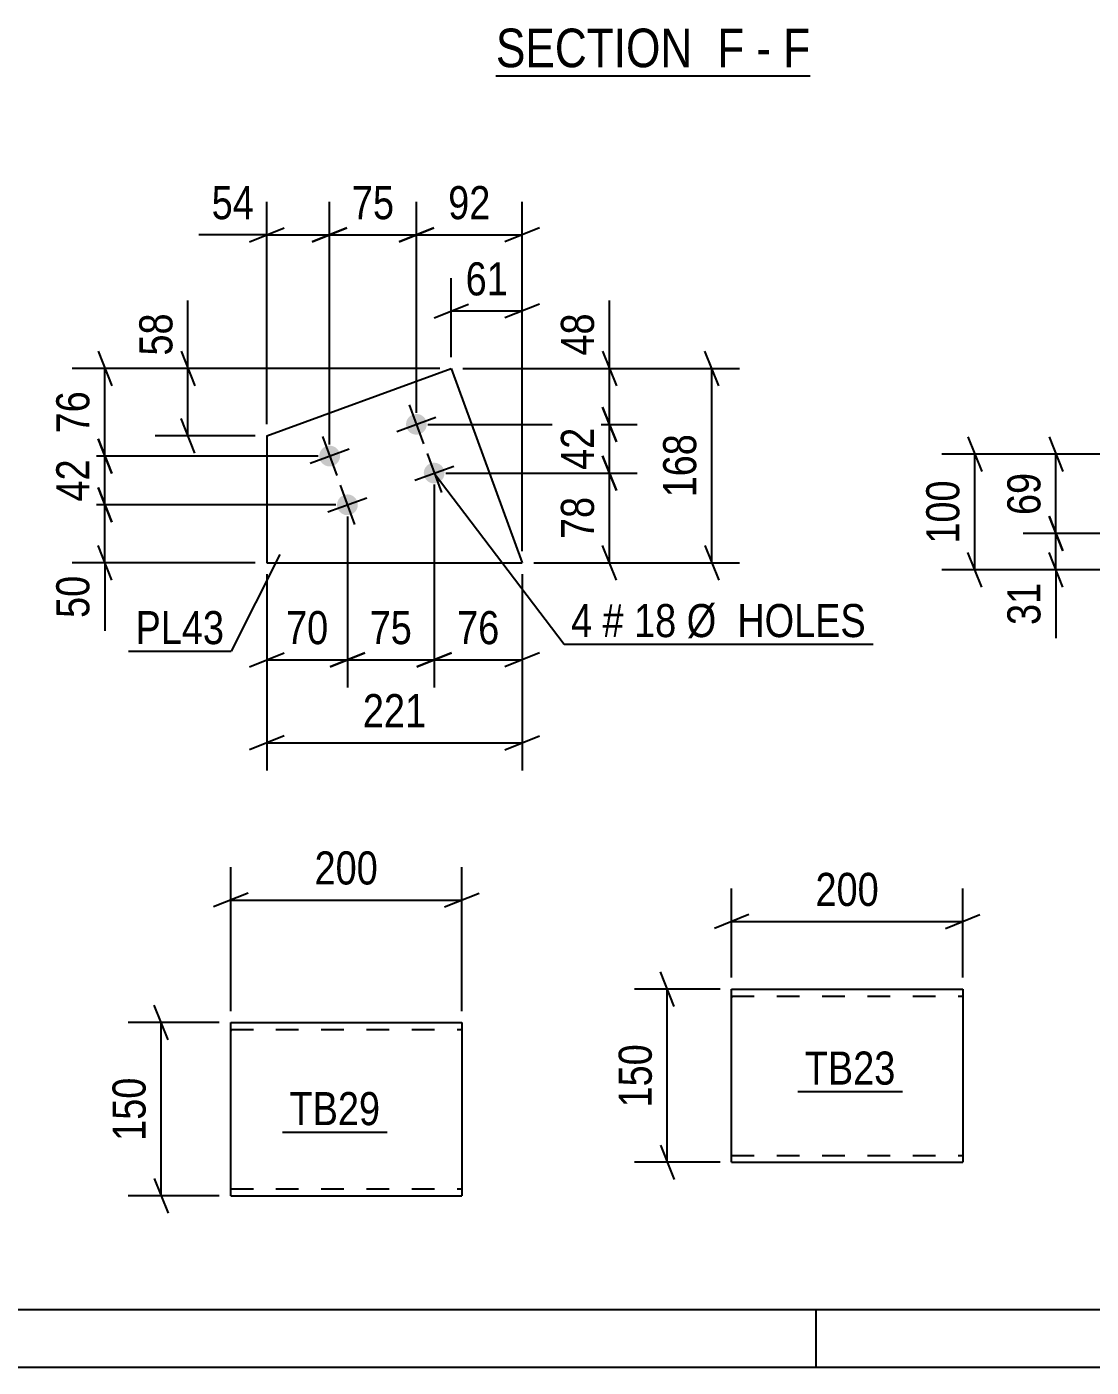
# Model space of a CAD drawing. Header units: millimetres. Extents: x 0 to 841, y 0 to 594.
# Drawn here: x 142.6 to 234.8, y 0 to 116.1 of the extents above; entities that cross this region are included whole.
import ezdxf

# ---------------------------------------------------------------- set-up
doc = ezdxf.new("R2010")
doc.units = ezdxf.units.MM
doc.linetypes.add('DXK_LINE_DOT2', pattern=[3.9198, 1.9599, -1.9599])
doc.styles.add('Arial Narrow', font='ARIALN.TTF', dxfattribs={"height": 0.2})

# ---------------------------------------------------------------- blocks, each defined once
blk = doc.blocks.new('Unknown-404166541-1133 - 43006')
at = {"color": 5, "linetype": 'Continuous'}
for p, q in [((5, 5), (836, 5)), ((211, 0), (211, 5)), ((0, 0), (841, 0))]:
    blk.add_line(p, q, dxfattribs=at)
blk = doc.blocks.new('Unknown-404166541-17 - 3835')
at = {"color": 6, "linetype": 'Continuous'}
blk.add_line((183.26, 111.82), (210.47, 111.82), dxfattribs=at)
at = {"color": 0, "linetype": 'Continuous'}
for points in [[(201.37, 112.57), (201.37, 116.07), (183.26, 116.07), (183.26, 112.57)], [(204.76, 112.57), (204.76, 116.07), (202.42, 116.07), (202.42, 112.57)], [(207.08, 112.57), (207.08, 116.07), (205.81, 116.07), (205.81, 112.57)], [(210.47, 112.57), (210.47, 116.07), (208.13, 116.07), (208.13, 112.57)]]:
    blk.add_wipeout(points, dxfattribs=at)
at = {"color": 7, "linetype": 'Continuous', "style": 'Arial Narrow'}
for s, p in [('SECTION ', (183.26, 112.57)), ('F', (202.42, 112.57)), ('F', (208.13, 112.57)), ('-', (205.81, 112.57))]:
    blk.add_text(s, height=3.34, dxfattribs=at).set_placement(p)
blk = doc.blocks.new('Part-404166541-3455 - 3439')
at = {"color": 2, "linetype": 'Continuous'}
for p, q in [((160.3, 29.84), (180.3, 29.84)), ((160.3, 16.04), (160.3, 29.84)), ((180.3, 29.84), (180.3, 14.84)), ((160.3, 15.19), (160.3, 16.04)), ((160.3, 14.93), (160.3, 15.19)), ((160.3, 14.84), (160.3, 14.93)), ((160.3, 14.84), (180.3, 14.84))]:
    blk.add_line(p, q, dxfattribs=at)
at = {"color": 7, "linetype": 'DXK_LINE_DOT2'}
for p, q in [((160.3, 29.24), (180.3, 29.24)), ((160.3, 29.24), (160.3, 29.19)), ((160.3, 29.19), (160.3, 29.1)), ((160.3, 15.58), (160.3, 16.04)), ((160.3, 15.44), (180.3, 15.44))]:
    blk.add_line(p, q, dxfattribs=at)
blk = doc.blocks.new('Part-404166541-3808 - 3792')
at = {"color": 2, "linetype": 'Continuous'}
for p, q in [((203.67, 32.74), (223.67, 32.74)), ((203.67, 18.94), (203.67, 32.74)), ((223.67, 32.74), (223.67, 17.74)), ((203.67, 18.09), (203.67, 18.94)), ((203.67, 17.83), (203.67, 18.09)), ((203.67, 17.74), (203.67, 17.83)), ((203.67, 17.74), (223.67, 17.74))]:
    blk.add_line(p, q, dxfattribs=at)
at = {"color": 7, "linetype": 'DXK_LINE_DOT2'}
for p, q in [((203.67, 32.14), (223.67, 32.14)), ((203.67, 32.14), (203.67, 32.09)), ((203.67, 32.09), (203.67, 31.99)), ((203.67, 18.48), (203.67, 18.94)), ((203.67, 18.34), (223.67, 18.34))]:
    blk.add_line(p, q, dxfattribs=at)
blk = doc.blocks.new('Part-404166541-52556 - 52555')
at = {"color": 2, "linetype": 'Continuous'}
for p, q in [((163.43, 80.65), (179.4, 86.47)), ((179.4, 86.47), (185.54, 69.66)), ((163.43, 80.65), (163.43, 69.66)), ((163.43, 69.66), (185.54, 69.66))]:
    blk.add_line(p, q, dxfattribs=at)
blk = doc.blocks.new('Bolt-404166541-52557 - 52555')
at = {"linetype": 'Continuous'}
for points in [[(177.22, 81.95, -1), (175.53, 81.34, -1)], [(169.71, 79.21, -1), (168.02, 78.59, -1)], [(178.76, 77.73, -1), (177.07, 77.11, -1)], [(171.25, 74.98, -1), (169.56, 74.37, -1)]]:
    blk.add_hatch(color=1, dxfattribs=at).paths.add_polyline_path(points)
at = {"color": 1, "linetype": 'Continuous'}
for p, q in [((175.76, 83.34), (176.99, 79.95)), ((174.69, 81.03), (178.07, 82.26)), ((168.24, 80.59), (169.48, 77.21)), ((167.17, 78.29), (170.55, 79.52)), ((177.3, 79.11), (178.54, 75.73)), ((176.23, 76.8), (179.61, 78.03)), ((169.79, 76.37), (171.02, 72.98)), ((168.71, 74.06), (172.09, 75.29))]:
    blk.add_line(p, q, dxfattribs=at)
blk = doc.blocks.new('StraightDimension-404166541-54356 - 54202')
at = {"color": 7, "linetype": 'Continuous'}
for p, q in [((231.15, 73.69), (232.35, 70.69)), ((240.75, 72.19), (228.9, 72.19)), ((231.75, 69.05), (231.75, 72.19)), ((232.35, 67.55), (231.15, 70.55)), ((241.73, 69.05), (228.9, 69.05)), ((231.75, 69.05), (231.75, 63.14)), ((231.75, 69.05), (231.75, 63.14))]:
    blk.add_line(p, q, dxfattribs=at)
at = {"color": 0}
blk.add_wipeout([(231, 68.52), (226.8, 68.52), (226.8, 63.67), (231, 63.67)], dxfattribs=at)
at = {"color": 3, "style": 'Arial Narrow'}
blk.add_text('31', height=2.863, rotation=90.0002, dxfattribs=at).set_placement((230.4, 64.27))
blk = doc.blocks.new('StraightDimension-404166541-54355 - 54202')
at = {"color": 7, "linetype": 'Continuous'}
for p, q in [((231.15, 80.55), (232.35, 77.55)), ((249.74, 79.05), (228.9, 79.05)), ((231.75, 72.19), (231.75, 79.05)), ((232.35, 70.69), (231.15, 73.69)), ((240.75, 72.19), (228.9, 72.19))]:
    blk.add_line(p, q, dxfattribs=at)
at = {"color": 0}
blk.add_wipeout([(231, 78.05), (226.8, 78.05), (226.8, 73.19), (231, 73.19)], dxfattribs=at)
at = {"color": 3, "style": 'Arial Narrow'}
blk.add_text('69', height=2.863, rotation=90.0002, dxfattribs=at).set_placement((230.4, 73.79))
blk = doc.blocks.new('StraightDimension-404166541-54453 - 54202')
at = {"color": 7, "linetype": 'Continuous'}
for p, q in [((224.13, 80.55), (225.33, 77.55)), ((249.74, 79.05), (221.88, 79.05)), ((224.73, 69.05), (224.73, 79.05)), ((225.33, 67.55), (224.13, 70.55)), ((241.73, 69.05), (221.88, 69.05))]:
    blk.add_line(p, q, dxfattribs=at)
at = {"color": 0}
blk.add_wipeout([(223.98, 77.39), (219.78, 77.39), (219.78, 70.71), (223.98, 70.71)], dxfattribs=at)
at = {"color": 3, "style": 'Arial Narrow'}
blk.add_text('100', height=2.863, rotation=90.0002, dxfattribs=at).set_placement((223.38, 71.31))
blk = doc.blocks.new('StraightDimension-404166541-3458 - 3439')
at = {"color": 7, "linetype": 'Continuous'}
for p, q in [((160.3, 30.84), (160.3, 43.3)), ((180.3, 30.84), (180.3, 43.3)), ((161.8, 41.05), (158.8, 39.85)), ((178.8, 39.85), (181.8, 41.05)), ((160.3, 40.45), (180.3, 40.45))]:
    blk.add_line(p, q, dxfattribs=at)
at = {"color": 0}
blk.add_wipeout([(173.64, 41.2), (173.64, 45.4), (166.96, 45.4), (166.96, 41.2)], dxfattribs=at)
at = {"color": 3, "style": 'Arial Narrow'}
blk.add_text('200', height=2.863, dxfattribs=at).set_placement((167.56, 41.8))
blk = doc.blocks.new('StraightDimension-404166541-3469 - 3439')
at = {"color": 7, "linetype": 'Continuous'}
for p, q in [((154.88, 28.34), (153.68, 31.34)), ((159.3, 29.84), (151.43, 29.84)), ((154.28, 14.84), (154.28, 29.84)), ((153.68, 16.34), (154.88, 13.34)), ((159.3, 14.84), (151.43, 14.84))]:
    blk.add_line(p, q, dxfattribs=at)
at = {"color": 0}
blk.add_wipeout([(153.53, 25.68), (149.33, 25.68), (149.33, 19), (153.53, 19)], dxfattribs=at)
at = {"color": 3, "style": 'Arial Narrow'}
blk.add_text('150', height=2.863, rotation=90.0002, dxfattribs=at).set_placement((152.93, 19.6))
blk = doc.blocks.new('StraightDimension-404166541-3811 - 3792')
at = {"color": 7, "linetype": 'Continuous'}
for p, q in [((198.7, 31.24), (197.5, 34.24)), ((202.67, 32.74), (195.25, 32.74)), ((198.1, 17.74), (198.1, 32.74)), ((197.5, 19.24), (198.7, 16.24)), ((202.67, 17.74), (195.25, 17.74))]:
    blk.add_line(p, q, dxfattribs=at)
at = {"color": 0}
blk.add_wipeout([(197.35, 28.58), (193.15, 28.58), (193.15, 21.89), (197.35, 21.89)], dxfattribs=at)
at = {"color": 3, "style": 'Arial Narrow'}
blk.add_text('150', height=2.863, rotation=90.0002, dxfattribs=at).set_placement((196.75, 22.49))
blk = doc.blocks.new('StraightDimension-404166541-3822 - 3792')
at = {"color": 7, "linetype": 'Continuous'}
for p, q in [((203.67, 33.74), (203.67, 41.44)), ((223.67, 33.74), (223.67, 41.44)), ((205.17, 39.19), (202.17, 37.99)), ((203.67, 38.59), (223.67, 38.59)), ((222.17, 37.99), (225.17, 39.19))]:
    blk.add_line(p, q, dxfattribs=at)
at = {"color": 0}
blk.add_wipeout([(217.02, 39.34), (217.02, 43.54), (210.33, 43.54), (210.33, 39.34)], dxfattribs=at)
at = {"color": 3, "style": 'Arial Narrow'}
blk.add_text('200', height=2.863, dxfattribs=at).set_placement((210.93, 39.94))
blk = doc.blocks.new('StraightDimension-404166541-52896 - 52555')
at = {"color": 7, "linetype": 'Continuous'}
for p, q in [((163.43, 68.66), (163.43, 51.67)), ((185.54, 68.66), (185.54, 51.67)), ((164.93, 54.67), (161.93, 53.47)), ((184.04, 53.47), (187.04, 54.67)), ((163.43, 54.07), (185.54, 54.07))]:
    blk.add_line(p, q, dxfattribs=at)
at = {"color": 0}
blk.add_wipeout([(177.83, 54.82), (177.83, 59.02), (171.14, 59.02), (171.14, 54.82)], dxfattribs=at)
at = {"color": 3, "style": 'Arial Narrow'}
blk.add_text('221', height=2.863, dxfattribs=at).set_placement((171.74, 55.42))
blk = doc.blocks.new('StraightDimension-404166541-52900 - 52555')
at = {"color": 7, "linetype": 'Continuous'}
for p, q in [((156.6, 86.47), (156.6, 92.38)), ((156.6, 86.47), (156.6, 92.38)), ((156, 87.97), (157.2, 84.97)), ((178.4, 86.47), (153.75, 86.47)), ((156.6, 80.65), (156.6, 86.47)), ((157.2, 79.15), (156, 82.15)), ((162.43, 80.65), (153.75, 80.65))]:
    blk.add_line(p, q, dxfattribs=at)
at = {"color": 0}
blk.add_wipeout([(155.85, 91.86), (151.65, 91.86), (151.65, 87), (155.85, 87)], dxfattribs=at)
at = {"color": 3, "style": 'Arial Narrow'}
blk.add_text('58', height=2.863, rotation=90.0002, dxfattribs=at).set_placement((155.25, 87.6))
blk = doc.blocks.new('StraightDimension-404166541-52892 - 52555')
at = {"color": 7, "linetype": 'Continuous'}
for p, q in [((179.4, 87.47), (179.4, 94.31)), ((185.54, 70.66), (185.54, 94.31)), ((177.9, 90.86), (180.9, 92.06)), ((187.04, 92.06), (184.04, 90.86)), ((179.4, 91.46), (185.54, 91.46))]:
    blk.add_line(p, q, dxfattribs=at)
at = {"color": 0}
blk.add_wipeout([(184.9, 92.21), (184.9, 96.41), (180.04, 96.41), (180.04, 92.21)], dxfattribs=at)
at = {"color": 3, "style": 'Arial Narrow'}
blk.add_text('61', height=2.863, dxfattribs=at).set_placement((180.64, 92.81))
blk = doc.blocks.new('StraightDimension-404166541-54149 - 52555')
at = {"color": 7, "linetype": 'Continuous'}
for p, q in [((148.81, 76.17), (150.01, 73.17)), ((169.4, 74.67), (146.56, 74.67)), ((149.41, 69.66), (149.41, 74.67)), ((150.01, 68.16), (148.81, 71.16)), ((162.43, 69.66), (146.56, 69.66)), ((149.41, 69.66), (149.41, 63.75)), ((149.41, 69.66), (149.41, 63.75))]:
    blk.add_line(p, q, dxfattribs=at)
at = {"color": 0}
blk.add_wipeout([(148.66, 69.13), (144.46, 69.13), (144.46, 64.28), (148.66, 64.28)], dxfattribs=at)
at = {"color": 3, "style": 'Arial Narrow'}
blk.add_text('50', height=2.863, rotation=90.0002, dxfattribs=at).set_placement((148.06, 64.88))
blk = doc.blocks.new('StraightDimension-404166541-52906 - 52555')
at = {"color": 7, "linetype": 'Continuous'}
for p, q in [((202.55, 84.97), (201.35, 87.97)), ((180.4, 86.47), (204.35, 86.47)), ((201.95, 69.66), (201.95, 86.47)), ((201.35, 71.16), (202.55, 68.16)), ((186.54, 69.66), (204.35, 69.66))]:
    blk.add_line(p, q, dxfattribs=at)
at = {"color": 0}
blk.add_wipeout([(201.2, 81.41), (197, 81.41), (197, 74.72), (201.2, 74.72)], dxfattribs=at)
at = {"color": 3, "style": 'Arial Narrow'}
blk.add_text('168', height=2.863, rotation=90.0002, dxfattribs=at).set_placement((200.6, 75.32))
blk = doc.blocks.new('StraightDimension-404166541-54074 - 52555')
at = {"color": 7, "linetype": 'Continuous'}
for p, q in [((177.92, 76.42), (177.92, 58.86)), ((185.54, 68.66), (185.54, 58.86)), ((176.42, 60.66), (179.42, 61.86)), ((187.04, 61.86), (184.04, 60.66)), ((177.92, 61.26), (185.54, 61.26))]:
    blk.add_line(p, q, dxfattribs=at)
at = {"color": 0}
blk.add_wipeout([(184.16, 62.01), (184.16, 66.21), (179.3, 66.21), (179.3, 62.01)], dxfattribs=at)
at = {"color": 3, "style": 'Arial Narrow'}
blk.add_text('76', height=2.863, dxfattribs=at).set_placement((179.9, 62.61))
blk = doc.blocks.new('StraightDimension-404166541-54075 - 52555')
at = {"color": 7, "linetype": 'Continuous'}
for p, q in [((177.92, 76.42), (177.92, 58.86)), ((170.4, 73.67), (170.4, 58.86)), ((168.9, 60.66), (171.9, 61.86)), ((179.42, 61.86), (176.42, 60.66)), ((170.4, 61.26), (177.92, 61.26))]:
    blk.add_line(p, q, dxfattribs=at)
at = {"color": 0}
blk.add_wipeout([(176.59, 62.01), (176.59, 66.21), (171.73, 66.21), (171.73, 62.01)], dxfattribs=at)
at = {"color": 3, "style": 'Arial Narrow'}
blk.add_text('75', height=2.863, dxfattribs=at).set_placement((172.33, 62.61))
blk = doc.blocks.new('StraightDimension-404166541-54076 - 52555')
at = {"color": 7, "linetype": 'Continuous'}
for p, q in [((170.4, 73.67), (170.4, 58.86)), ((163.43, 68.66), (163.43, 58.86)), ((161.93, 60.66), (164.93, 61.86)), ((171.9, 61.86), (168.9, 60.66)), ((163.43, 61.26), (170.4, 61.26))]:
    blk.add_line(p, q, dxfattribs=at)
at = {"color": 0}
blk.add_wipeout([(169.35, 62.01), (169.35, 66.21), (164.49, 66.21), (164.49, 62.01)], dxfattribs=at)
at = {"color": 3, "style": 'Arial Narrow'}
blk.add_text('70', height=2.863, dxfattribs=at).set_placement((165.09, 62.61))
blk = doc.blocks.new('StraightDimension-404166541-54121 - 52555')
at = {"color": 7, "linetype": 'Continuous'}
for p, q in [((193.1, 86.47), (193.1, 92.38)), ((193.1, 86.47), (193.1, 92.38)), ((192.5, 87.97), (193.7, 84.97)), ((180.4, 86.47), (195.5, 86.47)), ((193.1, 81.64), (193.1, 86.47)), ((193.7, 80.14), (192.5, 83.14)), ((177.38, 81.64), (195.5, 81.64))]:
    blk.add_line(p, q, dxfattribs=at)
at = {"color": 0}
blk.add_wipeout([(192.35, 91.86), (188.15, 91.86), (188.15, 87), (192.35, 87)], dxfattribs=at)
at = {"color": 3, "style": 'Arial Narrow'}
blk.add_text('48', height=2.863, rotation=90.0002, dxfattribs=at).set_placement((191.75, 87.6))
blk = doc.blocks.new('StraightDimension-404166541-54122 - 52555')
at = {"color": 7, "linetype": 'Continuous'}
for p, q in [((192.5, 83.14), (193.7, 80.14)), ((177.38, 81.64), (195.5, 81.64)), ((193.1, 77.42), (193.1, 81.64)), ((193.7, 75.92), (192.5, 78.92)), ((178.92, 77.42), (195.5, 77.42))]:
    blk.add_line(p, q, dxfattribs=at)
at = {"color": 0}
blk.add_wipeout([(192.35, 81.96), (188.15, 81.96), (188.15, 77.1), (192.35, 77.1)], dxfattribs=at)
at = {"color": 3, "style": 'Arial Narrow'}
blk.add_text('42', height=2.863, rotation=90.0002, dxfattribs=at).set_placement((191.75, 77.7))
blk = doc.blocks.new('StraightDimension-404166541-54123 - 52555')
at = {"color": 7, "linetype": 'Continuous'}
for p, q in [((192.5, 78.92), (193.7, 75.92)), ((178.92, 77.42), (195.5, 77.42)), ((193.1, 69.66), (193.1, 77.42)), ((193.7, 68.16), (192.5, 71.16)), ((186.54, 69.66), (195.5, 69.66))]:
    blk.add_line(p, q, dxfattribs=at)
at = {"color": 0}
blk.add_wipeout([(192.35, 75.96), (188.15, 75.96), (188.15, 71.11), (192.35, 71.11)], dxfattribs=at)
at = {"color": 3, "style": 'Arial Narrow'}
blk.add_text('78', height=2.863, rotation=90.0002, dxfattribs=at).set_placement((191.75, 71.71))
blk = doc.blocks.new('StraightDimension-404166541-54147 - 52555')
at = {"color": 7, "linetype": 'Continuous'}
for p, q in [((148.81, 87.97), (150.01, 84.97)), ((178.4, 86.47), (146.56, 86.47)), ((149.41, 78.9), (149.41, 86.47)), ((150.01, 77.4), (148.81, 80.4)), ((167.86, 78.9), (146.56, 78.9))]:
    blk.add_line(p, q, dxfattribs=at)
at = {"color": 0}
blk.add_wipeout([(148.66, 85.12), (144.46, 85.12), (144.46, 80.26), (148.66, 80.26)], dxfattribs=at)
at = {"color": 3, "style": 'Arial Narrow'}
blk.add_text('76', height=2.863, rotation=90.0002, dxfattribs=at).set_placement((148.06, 80.86))
blk = doc.blocks.new('StraightDimension-404166541-54148 - 52555')
at = {"color": 7, "linetype": 'Continuous'}
for p, q in [((148.81, 80.4), (150.01, 77.4)), ((167.86, 78.9), (146.56, 78.9)), ((149.41, 74.67), (149.41, 78.9)), ((150.01, 73.17), (148.81, 76.17)), ((169.4, 74.67), (146.56, 74.67))]:
    blk.add_line(p, q, dxfattribs=at)
at = {"color": 0}
blk.add_wipeout([(148.66, 79.22), (144.46, 79.22), (144.46, 74.36), (148.66, 74.36)], dxfattribs=at)
at = {"color": 3, "style": 'Arial Narrow'}
blk.add_text('42', height=2.863, rotation=90.0002, dxfattribs=at).set_placement((148.06, 74.96))
blk = doc.blocks.new('StraightDimension-404166541-54171 - 52555')
at = {"color": 7, "linetype": 'Continuous'}
for p, q in [((176.38, 82.64), (176.38, 100.91)), ((185.54, 70.66), (185.54, 100.91)), ((174.88, 97.46), (177.88, 98.66)), ((187.04, 98.66), (184.04, 97.46)), ((176.38, 98.06), (185.54, 98.06))]:
    blk.add_line(p, q, dxfattribs=at)
at = {"color": 0}
blk.add_wipeout([(183.39, 98.81), (183.39, 103.01), (178.53, 103.01), (178.53, 98.81)], dxfattribs=at)
at = {"color": 3, "style": 'Arial Narrow'}
blk.add_text('92', height=2.863, dxfattribs=at).set_placement((179.13, 99.41))
blk = doc.blocks.new('StraightDimension-404166541-54172 - 52555')
at = {"color": 7, "linetype": 'Continuous'}
for p, q in [((168.86, 79.9), (168.86, 100.91)), ((176.38, 82.64), (176.38, 100.91)), ((167.36, 97.46), (170.36, 98.66)), ((177.88, 98.66), (174.88, 97.46)), ((168.86, 98.06), (176.38, 98.06))]:
    blk.add_line(p, q, dxfattribs=at)
at = {"color": 0}
blk.add_wipeout([(175.05, 98.81), (175.05, 103.01), (170.19, 103.01), (170.19, 98.81)], dxfattribs=at)
at = {"color": 3, "style": 'Arial Narrow'}
blk.add_text('75', height=2.863, dxfattribs=at).set_placement((170.79, 99.41))
blk = doc.blocks.new('StraightDimension-404166541-54173 - 52555')
at = {"color": 7, "linetype": 'Continuous'}
for p, q in [((163.43, 81.65), (163.43, 100.91)), ((168.86, 79.9), (168.86, 100.91)), ((161.93, 97.46), (164.93, 98.66)), ((170.36, 98.66), (167.36, 97.46)), ((163.43, 98.06), (157.53, 98.06)), ((163.43, 98.06), (157.53, 98.06)), ((163.43, 98.06), (168.86, 98.06))]:
    blk.add_line(p, q, dxfattribs=at)
at = {"color": 0}
blk.add_wipeout([(162.91, 98.81), (162.91, 103.01), (158.05, 103.01), (158.05, 98.81)], dxfattribs=at)
at = {"color": 3, "style": 'Arial Narrow'}
blk.add_text('54', height=2.863, dxfattribs=at).set_placement((158.65, 99.41))
blk = doc.blocks.new('Mark-404166541-3451 - 3439')
at = {"color": 30, "linetype": 'Continuous'}
blk.add_line((164.79, 20.36), (173.84, 20.36), dxfattribs=at)
at = {"color": 0}
blk.add_wipeout([(173.24, 20.96), (173.24, 23.96), (165.39, 23.96), (165.39, 20.96)], dxfattribs=at)
blk.add_wipeout([(173.24, 20.96), (173.24, 23.96), (165.39, 23.96), (165.39, 20.96)], dxfattribs=at)
at = {"color": 3, "style": 'Arial Narrow'}
blk.add_text('TB29', height=2.863, dxfattribs=at).set_placement((165.39, 20.96))
blk = doc.blocks.new('Mark-404166541-3804 - 3792')
at = {"color": 30, "linetype": 'Continuous'}
blk.add_line((209.4, 23.87), (218.45, 23.87), dxfattribs=at)
at = {"color": 0}
blk.add_wipeout([(217.85, 24.47), (217.85, 27.47), (210, 27.47), (210, 24.47)], dxfattribs=at)
blk.add_wipeout([(217.85, 24.47), (217.85, 27.47), (210, 27.47), (210, 24.47)], dxfattribs=at)
at = {"color": 3, "style": 'Arial Narrow'}
blk.add_text('TB23', height=2.863, dxfattribs=at).set_placement((210, 24.47))
blk = doc.blocks.new('Mark-404166541-53003 - 52555')
at = {"color": 7, "linetype": 'Continuous'}
for p, q in [((177.92, 77.42), (189.17, 62.62)), ((189.17, 62.62), (215.91, 62.62))]:
    blk.add_line(p, q, dxfattribs=at)
at = {"color": 0}
for points in [[(191.59, 63.22), (191.59, 66.22), (189.77, 66.22), (189.77, 63.22)], [(194.32, 63.22), (194.32, 66.22), (192.49, 66.22), (192.49, 63.22)], [(198.88, 63.22), (198.88, 66.22), (195.22, 66.22), (195.22, 63.22)], [(215.31, 63.22), (215.31, 66.22), (199.78, 66.22), (199.78, 63.22)]]:
    blk.add_wipeout(points, dxfattribs=at)
for points in [[(191.59, 63.22), (191.59, 66.22), (189.77, 66.22), (189.77, 63.22)], [(194.32, 63.22), (194.32, 66.22), (192.49, 66.22), (192.49, 63.22)], [(198.88, 63.22), (198.88, 66.22), (195.22, 66.22), (195.22, 63.22)], [(215.31, 63.22), (215.31, 66.22), (199.78, 66.22), (199.78, 63.22)]]:
    blk.add_wipeout(points, dxfattribs=at)
at = {"color": 3, "style": 'Arial Narrow'}
for s, height, p in [('Ø  HOLES', 2.863, (199.78, 63.22)), ('4', 2.86, (189.77, 63.22)), ('#', 2.86, (192.49, 63.22)), ('18', 2.863, (195.22, 63.22))]:
    blk.add_text(s, height=height, dxfattribs=at).set_placement(p)
blk = doc.blocks.new('Mark-404166541-53000 - 52555')
at = {"color": 30, "linetype": 'Continuous'}
for p in [(164.56, 70.36), (151.46, 62.01)]:
    blk.add_line(p, (160.33, 62.01), dxfattribs=at)
at = {"color": 0}
blk.add_wipeout([(159.73, 62.61), (159.73, 65.61), (152.06, 65.61), (152.06, 62.61)], dxfattribs=at)
blk.add_wipeout([(159.73, 62.61), (159.73, 65.61), (152.06, 65.61), (152.06, 62.61)], dxfattribs=at)
at = {"color": 3, "style": 'Arial Narrow'}
blk.add_text('PL43', height=2.863, dxfattribs=at).set_placement((152.06, 62.61))

msp = doc.modelspace()

# ---------------------------------------------------------------- block references
for name in ['Unknown-404166541-1133 - 43006', 'Part-404166541-52556 - 52555', 'Bolt-404166541-52557 - 52555', 'Part-404166541-3808 - 3792', 'Part-404166541-3455 - 3439']:
    msp.add_blockref(name, (0, 0))

# ---------------------------------------------------------------- next in the draw order: block references
for name in ['Unknown-404166541-17 - 3835', 'StraightDimension-404166541-52900 - 52555', 'StraightDimension-404166541-54356 - 54202', 'StraightDimension-404166541-52896 - 52555', 'StraightDimension-404166541-3458 - 3439', 'StraightDimension-404166541-3811 - 3792', 'Mark-404166541-3804 - 3792', 'Mark-404166541-3451 - 3439']:
    msp.add_blockref(name, (0, 0))

# ---------------------------------------------------------------- next in the draw order: block references
for name in ['StraightDimension-404166541-52892 - 52555', 'StraightDimension-404166541-54355 - 54202', 'StraightDimension-404166541-54149 - 52555', 'StraightDimension-404166541-3822 - 3792', 'StraightDimension-404166541-3469 - 3439']:
    msp.add_blockref(name, (0, 0))

# ---------------------------------------------------------------- next in the draw order: block references
for name in ['StraightDimension-404166541-52906 - 52555', 'StraightDimension-404166541-54453 - 54202']:
    msp.add_blockref(name, (0, 0))

# ---------------------------------------------------------------- next in the draw order: block references
for name in ['StraightDimension-404166541-54121 - 52555', 'StraightDimension-404166541-54074 - 52555']:
    msp.add_blockref(name, (0, 0))

# ---------------------------------------------------------------- next in the draw order: block references
msp.add_blockref('StraightDimension-404166541-54075 - 52555', (0, 0))

# ---------------------------------------------------------------- next in the draw order: block references
for name in ['StraightDimension-404166541-54122 - 52555', 'StraightDimension-404166541-54076 - 52555']:
    msp.add_blockref(name, (0, 0))

# ---------------------------------------------------------------- next in the draw order: block references
for name in ['StraightDimension-404166541-54123 - 52555', 'Mark-404166541-53000 - 52555']:
    msp.add_blockref(name, (0, 0))

# ---------------------------------------------------------------- next in the draw order: block references
msp.add_blockref('StraightDimension-404166541-54147 - 52555', (0, 0))

# ---------------------------------------------------------------- next in the draw order: block references
for name in ['StraightDimension-404166541-54171 - 52555', 'StraightDimension-404166541-54148 - 52555']:
    msp.add_blockref(name, (0, 0))

# ---------------------------------------------------------------- next in the draw order: block references
for name in ['StraightDimension-404166541-54172 - 52555', 'Mark-404166541-53003 - 52555']:
    msp.add_blockref(name, (0, 0))

# ---------------------------------------------------------------- next in the draw order: block references
msp.add_blockref('StraightDimension-404166541-54173 - 52555', (0, 0))

doc.saveas('drawing.dxf')
